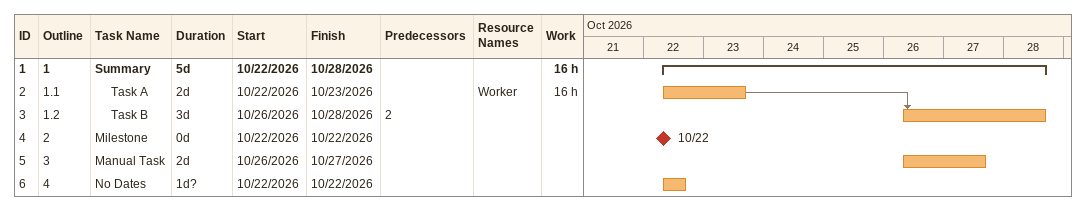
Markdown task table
| ID | WBS | Task | Duration | Start | Finish | Predecessors | Resources | Work (h) |
|---|---|---|---|---|---|---|---|---|
| 1 | 1 | **Summary** | 5d | 2026-10-22 | 2026-10-28 |  |  | 16 |
| 2 | 1.1 | Task A | 2d | 2026-10-22 | 2026-10-23 |  | Worker | 16 |
| 3 | 1.2 | Task B | 3d | 2026-10-26 | 2026-10-28 | 2 |  |  |
| 4 | 2 | Milestone | 0d | 2026-10-22 | 2026-10-22 |  |  |  |
| 5 | 3 | Manual Task | 2d | 2026-10-26 | 2026-10-27 |  |  |  |
| 6 | 4 | No Dates | 1d? | 2026-10-22 | 2026-10-22 |  |  |  |
